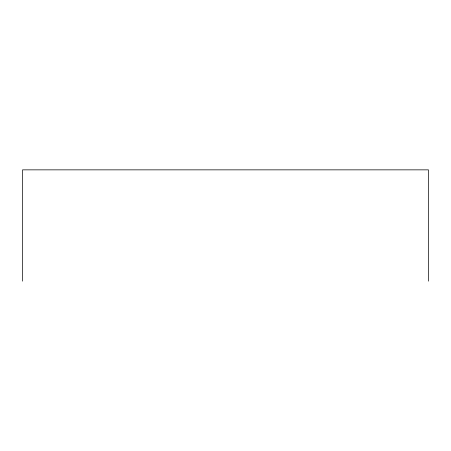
<?xml version="1.0" encoding="UTF-8"?>
<svg xmlns="http://www.w3.org/2000/svg" width="451" height="451" viewBox="0 0 451 451"><rect width="100%" height="100%" fill="white"/><g stroke="black" fill="none" stroke-linecap="round" stroke-linejoin="round"><path stroke-width="0.68" d="M428.45 281.148L428.45 169.852L22.55 169.852L22.55 281.148"/></g></svg>
